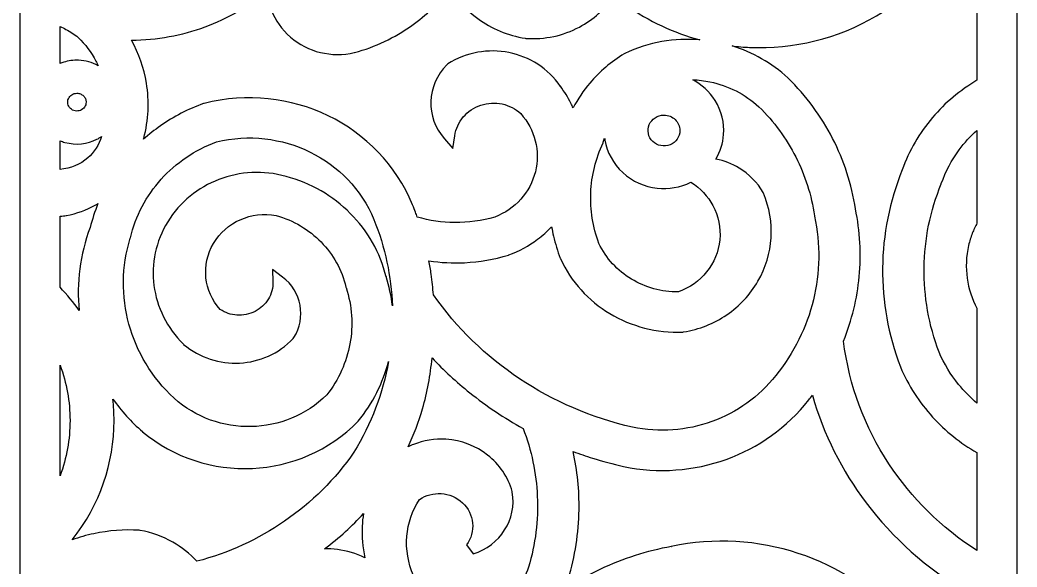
# Model space of a CAD drawing. Header units: centimetres. Extents: x 14.9 to 20.9, y -9 to 9.
# Drawn here: x 14.94 to 20.91, y 0.98 to 4.25 of the extents above; entities that cross this region are included whole.
import ezdxf

# ---------------------------------------------------------------- set-up
doc = ezdxf.new("R2010")
doc.units = ezdxf.units.CM
doc.header["$MEASUREMENT"] = 0
doc.layers.add('layer 1', color=7, linetype='Continuous')

msp = doc.modelspace()

# ---------------------------------------------------------------- linework, layer by layer
at = {"layer": 'layer 1', "color": 250, "lineweight": 30}
for points, knots in [([(14.94403, 9.00077), (14.94403, 9.00077), (20.90677, 9.00077), (20.90677, 9.00077), (20.90677, 9.00077), (20.90677, 9.00077), (20.90677, -9.00021), (20.90677, -9.00021), (20.90677, -9.00021), (20.90677, -9.00021), (14.94403, -9.00021), (14.94403, -9.00021), (14.94403, -9.00021), (14.94403, -9.00021), (14.94403, 9.00077), (14.94403, 9.00077)], [0, 0, 0, 0, 0.2, 0.2, 0.2, 0.2, 0.4, 0.4, 0.4, 0.4, 0.6, 0.6, 0.6, 0.6, 1, 1, 1, 1]), ([(20.66718, 4.91702), (20.66644, 4.91855), (20.66571, 4.92007), (20.66499, 4.92158), (20.66499, 4.92158), (20.60766, 4.79947), (20.53323, 4.68639), (20.44429, 4.58529), (20.44429, 4.58529), (20.33752, 4.46392), (20.20974, 4.35976), (20.06547, 4.27797), (20.06547, 4.27797), (20.06547, 4.27797), (20.06603, 4.27824), (20.06603, 4.27824), (20.06603, 4.27824), (19.8329, 4.14067), (19.56856, 4.07817), (19.30768, 4.08926), (19.30768, 4.08926), (19.27252, 4.09075), (19.23742, 4.0936), (19.20246, 4.09776), (19.20246, 4.09776), (19.32474, 4.06011), (19.4393, 3.99598), (19.53648, 3.9068), (19.53648, 3.9068), (19.53648, 3.9068), (19.53731, 3.90599), (19.53731, 3.90599), (19.53731, 3.90599), (19.64606, 3.79938), (19.73574, 3.67744), (19.80377, 3.54519), (19.80377, 3.54519), (19.87161, 3.41333), (19.91805, 3.27109), (19.94053, 3.12344), (19.94053, 3.12344), (19.9683, 2.99016), (19.97568, 2.8541), (19.96306, 2.7195), (19.96306, 2.7195), (19.95072, 2.58797), (19.91922, 2.4582), (19.86895, 2.33417), (19.86895, 2.33417), (19.90186, 2.06954), (19.9961, 1.81927), (20.14062, 1.6), (20.14062, 1.6), (20.27552, 1.39534), (20.45403, 1.21789), (20.66718, 1.08114), (20.66718, 1.08114), (20.66718, 1.08114), (20.66718, 1.66724), (20.66718, 1.66724), (20.66718, 1.66724), (20.56831, 1.72376), (20.47857, 1.7953), (20.40175, 1.87963), (20.40175, 1.87963), (20.32225, 1.96689), (20.25672, 2.06773), (20.20937, 2.17962), (20.20937, 2.17962), (20.20937, 2.17962), (20.20895, 2.1807), (20.20895, 2.1807), (20.20895, 2.1807), (20.1359, 2.37117), (20.10042, 2.57106), (20.10241, 2.77035), (20.10241, 2.77035), (20.10441, 2.96985), (20.14384, 3.16906), (20.22061, 3.35794), (20.22061, 3.35794), (20.22061, 3.35794), (20.22006, 3.3566), (20.22006, 3.3566), (20.22006, 3.3566), (20.26087, 3.47189), (20.32266, 3.57795), (20.40139, 3.67043), (20.40139, 3.67043), (20.47617, 3.75826), (20.56591, 3.83356), (20.66718, 3.89262), (20.66718, 3.89262), (20.66718, 3.89262), (20.66718, 4.91702), (20.66718, 4.91702)], [0, 0, 0, 0, 0.04, 0.04, 0.04, 0.04, 0.08, 0.08, 0.08, 0.08, 0.12, 0.12, 0.12, 0.12, 0.16, 0.16, 0.16, 0.16, 0.2, 0.2, 0.2, 0.2, 0.24, 0.24, 0.24, 0.24, 0.28, 0.28, 0.28, 0.28, 0.32, 0.32, 0.32, 0.32, 0.36, 0.36, 0.36, 0.36, 0.4, 0.4, 0.4, 0.4, 0.44, 0.44, 0.44, 0.44, 0.48, 0.48, 0.48, 0.48, 0.52, 0.52, 0.52, 0.52, 0.56, 0.56, 0.56, 0.56, 0.6, 0.6, 0.6, 0.6, 0.64, 0.64, 0.64, 0.64, 0.68, 0.68, 0.68, 0.68, 0.72, 0.72, 0.72, 0.72, 0.76, 0.76, 0.76, 0.76, 0.8, 0.8, 0.8, 0.8, 0.84, 0.84, 0.84, 0.84, 0.88, 0.88, 0.88, 0.88, 0.92, 0.92, 0.92, 0.92, 1, 1, 1, 1]), ([(19.01049, 4.13452), (18.85445, 4.17603), (18.70471, 4.24522), (18.56936, 4.34179), (18.56936, 4.34179), (18.56936, 4.34179), (18.5688, 4.34219), (18.5688, 4.34219), (18.5688, 4.34219), (18.55033, 4.35586), (18.53245, 4.36973), (18.51517, 4.38378), (18.51517, 4.38378), (18.50887, 4.3889), (18.5026, 4.39408), (18.49636, 4.39933), (18.49636, 4.39933), (18.44394, 4.31941), (18.37225, 4.25515), (18.28924, 4.21081), (18.28924, 4.21081), (18.19342, 4.15962), (18.0827, 4.1349), (17.96928, 4.14315), (17.96928, 4.14315), (17.96928, 4.14315), (17.96622, 4.14369), (17.96622, 4.14369), (17.96622, 4.14369), (17.86167, 4.16031), (17.76458, 4.20118), (17.68215, 4.26104), (17.68215, 4.26104), (17.61535, 4.30956), (17.55823, 4.37048), (17.51463, 4.44099), (17.51463, 4.44099), (17.45064, 4.35588), (17.3738, 4.28138), (17.28721, 4.21972), (17.28721, 4.21972), (17.18499, 4.14693), (17.06909, 4.09202), (16.94464, 4.05863), (16.94464, 4.05863), (16.94464, 4.05863), (16.94352, 4.05836), (16.94352, 4.05836), (16.94352, 4.05836), (16.8758, 4.04244), (16.80628, 4.04314), (16.74079, 4.05904), (16.74079, 4.05904), (16.67503, 4.075), (16.61333, 4.10613), (16.5615, 4.151), (16.5615, 4.151), (16.50978, 4.19576), (16.47099, 4.25168), (16.44722, 4.31327), (16.44722, 4.31327), (16.43349, 4.34885), (16.42487, 4.38628), (16.42176, 4.42449), (16.42176, 4.42449), (16.31117, 4.33314), (16.18592, 4.26169), (16.05196, 4.21236), (16.05196, 4.21236), (15.91202, 4.16082), (15.76276, 4.13341), (15.61096, 4.13263), (15.61096, 4.13263), (15.65576, 4.05211), (15.68582, 3.96532), (15.70051, 3.87611), (15.70051, 3.87611), (15.71846, 3.76709), (15.71338, 3.65454), (15.68414, 3.54545), (15.68414, 3.54545), (15.68386, 3.54384), (15.68357, 3.54223), (15.68327, 3.54061), (15.68327, 3.54061), (15.71513, 3.56904), (15.74874, 3.59561), (15.78393, 3.6202), (15.78393, 3.6202), (15.86321, 3.67562), (15.95009, 3.72061), (16.04237, 3.75364), (16.04237, 3.75364), (16.04237, 3.75364), (16.04557, 3.75458), (16.04557, 3.75458), (16.04557, 3.75458), (16.30246, 3.82051), (16.56451, 3.78857), (16.78705, 3.68046), (16.78705, 3.68046), (17.0097, 3.57229), (17.1929, 3.3879), (17.29195, 3.14901), (17.29195, 3.14901), (17.29195, 3.14901), (17.29209, 3.1486), (17.29209, 3.1486), (17.29209, 3.1486), (17.29897, 3.13147), (17.30478, 3.11648), (17.30953, 3.10364), (17.30953, 3.10364), (17.31286, 3.09464), (17.31628, 3.08511), (17.31979, 3.07505), (17.31979, 3.07505), (17.39278, 3.05372), (17.46825, 3.0427), (17.54392, 3.042), (17.54392, 3.042), (17.62494, 3.04126), (17.70607, 3.05239), (17.78449, 3.07543), (17.78449, 3.07543), (17.84484, 3.09886), (17.89743, 3.13556), (17.93873, 3.1816), (17.93873, 3.1816), (17.98047, 3.22816), (18.01084, 3.28425), (18.02622, 3.34586), (18.02622, 3.34586), (18.04158, 3.40742), (18.04101, 3.47072), (18.02583, 3.53058), (18.02583, 3.53058), (18.01078, 3.58994), (17.98138, 3.64584), (17.93893, 3.69324), (17.93893, 3.69324), (17.90734, 3.72263), (17.86867, 3.74226), (17.82756, 3.75113), (17.82756, 3.75113), (17.78611, 3.76007), (17.74202, 3.75805), (17.70008, 3.74405), (17.70008, 3.74405), (17.65822, 3.73007), (17.62226, 3.70537), (17.59532, 3.6736), (17.59532, 3.6736), (17.56834, 3.64179), (17.55028, 3.60286), (17.54427, 3.56049), (17.54427, 3.56049), (17.54427, 3.56049), (17.53342, 3.48404), (17.53342, 3.48404), (17.53342, 3.48404), (17.53342, 3.48404), (17.48192, 3.54283), (17.48192, 3.54283), (17.48192, 3.54283), (17.42529, 3.60746), (17.39852, 3.68749), (17.40106, 3.76655), (17.40106, 3.76655), (17.40362, 3.84575), (17.43552, 3.92411), (17.49622, 3.98523), (17.49622, 3.98523), (17.49622, 3.98523), (17.50221, 3.99022), (17.50221, 3.99022), (17.50221, 3.99022), (17.61446, 4.06167), (17.74609, 4.08235), (17.86822, 4.05802), (17.86822, 4.05802), (17.99032, 4.0337), (18.10282, 3.96437), (18.17685, 3.8558), (18.17685, 3.8558), (18.17685, 3.8558), (18.17602, 3.85701), (18.17602, 3.85701), (18.17602, 3.85701), (18.20003, 3.825), (18.22104, 3.79091), (18.23883, 3.75517), (18.23883, 3.75517), (18.24336, 3.74608), (18.24767, 3.73689), (18.25176, 3.7276), (18.25176, 3.7276), (18.27984, 3.78058), (18.31364, 3.83036), (18.35247, 3.87616), (18.35247, 3.87616), (18.41038, 3.94445), (18.47948, 4.00383), (18.55753, 4.05167), (18.55753, 4.05167), (18.55753, 4.05167), (18.56101, 4.05356), (18.56101, 4.05356), (18.56101, 4.05356), (18.70392, 4.12048), (18.85912, 4.14665), (19.01049, 4.13452)], [0, 0, 0, 0, 0.0185185, 0.0185185, 0.0185185, 0.0185185, 0.037037, 0.037037, 0.037037, 0.037037, 0.0555556, 0.0555556, 0.0555556, 0.0555556, 0.0740741, 0.0740741, 0.0740741, 0.0740741, 0.0925926, 0.0925926, 0.0925926, 0.0925926, 0.1111111, 0.1111111, 0.1111111, 0.1111111, 0.1296296, 0.1296296, 0.1296296, 0.1296296, 0.1481481, 0.1481481, 0.1481481, 0.1481481, 0.1666667, 0.1666667, 0.1666667, 0.1666667, 0.1851852, 0.1851852, 0.1851852, 0.1851852, 0.2037037, 0.2037037, 0.2037037, 0.2037037, 0.2222222, 0.2222222, 0.2222222, 0.2222222, 0.2407407, 0.2407407, 0.2407407, 0.2407407, 0.2592593, 0.2592593, 0.2592593, 0.2592593, 0.2777778, 0.2777778, 0.2777778, 0.2777778, 0.2962963, 0.2962963, 0.2962963, 0.2962963, 0.3148148, 0.3148148, 0.3148148, 0.3148148, 0.3333333, 0.3333333, 0.3333333, 0.3333333, 0.3518519, 0.3518519, 0.3518519, 0.3518519, 0.3703704, 0.3703704, 0.3703704, 0.3703704, 0.3888889, 0.3888889, 0.3888889, 0.3888889, 0.4074074, 0.4074074, 0.4074074, 0.4074074, 0.4259259, 0.4259259, 0.4259259, 0.4259259, 0.4444444, 0.4444444, 0.4444444, 0.4444444, 0.462963, 0.462963, 0.462963, 0.462963, 0.4814815, 0.4814815, 0.4814815, 0.4814815, 0.5, 0.5, 0.5, 0.5, 0.5185185, 0.5185185, 0.5185185, 0.5185185, 0.537037, 0.537037, 0.537037, 0.537037, 0.5555556, 0.5555556, 0.5555556, 0.5555556, 0.5740741, 0.5740741, 0.5740741, 0.5740741, 0.5925926, 0.5925926, 0.5925926, 0.5925926, 0.6111111, 0.6111111, 0.6111111, 0.6111111, 0.6296296, 0.6296296, 0.6296296, 0.6296296, 0.6481481, 0.6481481, 0.6481481, 0.6481481, 0.6666667, 0.6666667, 0.6666667, 0.6666667, 0.6851852, 0.6851852, 0.6851852, 0.6851852, 0.7037037, 0.7037037, 0.7037037, 0.7037037, 0.7222222, 0.7222222, 0.7222222, 0.7222222, 0.7407407, 0.7407407, 0.7407407, 0.7407407, 0.7592593, 0.7592593, 0.7592593, 0.7592593, 0.7777778, 0.7777778, 0.7777778, 0.7777778, 0.7962963, 0.7962963, 0.7962963, 0.7962963, 0.8148148, 0.8148148, 0.8148148, 0.8148148, 0.8333333, 0.8333333, 0.8333333, 0.8333333, 0.8518519, 0.8518519, 0.8518519, 0.8518519, 0.8703704, 0.8703704, 0.8703704, 0.8703704, 0.8888889, 0.8888889, 0.8888889, 0.8888889, 0.9074074, 0.9074074, 0.9074074, 0.9074074, 0.9259259, 0.9259259, 0.9259259, 0.9259259, 0.9444444, 0.9444444, 0.9444444, 0.9444444, 0.962963, 0.962963, 0.962963, 0.962963, 1, 1, 1, 1]), ([(15.18362, 3.99246), (15.1908, 3.99541), (15.19814, 3.99805), (15.2056, 4.00037), (15.2056, 4.00037), (15.23403, 4.0092), (15.26398, 4.01339), (15.29428, 4.01227), (15.29428, 4.01227), (15.33639, 4.01071), (15.37657, 3.99924), (15.41193, 3.97979), (15.41193, 3.97979), (15.4076, 3.98921), (15.40301, 3.99852), (15.39815, 4.00771), (15.39815, 4.00771), (15.37072, 4.05967), (15.33511, 4.10747), (15.29232, 4.14924), (15.29232, 4.14924), (15.26926, 4.16733), (15.24478, 4.18322), (15.2192, 4.19687), (15.2192, 4.19687), (15.20751, 4.20311), (15.19563, 4.20887), (15.18362, 4.21413), (15.18362, 4.21413), (15.18362, 4.21413), (15.18362, 3.99246), (15.18362, 3.99246)], [0, 0, 0, 0, 0.1111111, 0.1111111, 0.1111111, 0.1111111, 0.2222222, 0.2222222, 0.2222222, 0.2222222, 0.3333333, 0.3333333, 0.3333333, 0.3333333, 0.4444444, 0.4444444, 0.4444444, 0.4444444, 0.5555556, 0.5555556, 0.5555556, 0.5555556, 0.6666667, 0.6666667, 0.6666667, 0.6666667, 0.7777778, 0.7777778, 0.7777778, 0.7777778, 1, 1, 1, 1]), ([(18.96695, 3.89624), (19.02092, 3.86762), (19.06754, 3.82546), (19.10091, 3.77221), (19.10091, 3.77221), (19.14041, 3.7092), (19.15719, 3.63763), (19.15201, 3.56764), (19.15201, 3.56764), (19.14825, 3.51685), (19.13285, 3.46679), (19.10611, 3.42134), (19.10611, 3.42134), (19.15558, 3.41179), (19.20247, 3.39364), (19.24469, 3.36815), (19.24469, 3.36815), (19.30378, 3.33248), (19.35363, 3.2824), (19.38845, 3.22142), (19.38845, 3.22142), (19.38845, 3.22142), (19.39012, 3.21791), (19.39012, 3.21791), (19.39012, 3.21791), (19.42641, 3.13211), (19.44156, 3.04094), (19.43599, 2.95123), (19.43599, 2.95123), (19.43041, 2.86145), (19.4041, 2.77268), (19.35747, 2.69177), (19.35747, 2.69177), (19.31091, 2.61096), (19.24668, 2.54267), (19.1706, 2.49087), (19.1706, 2.49087), (19.09449, 2.43904), (19.0064, 2.4036), (18.91213, 2.3885), (18.91213, 2.3885), (18.91213, 2.3885), (18.90795, 2.38796), (18.90795, 2.38796), (18.90795, 2.38796), (18.75111, 2.38137), (18.60001, 2.42167), (18.47204, 2.49842), (18.47204, 2.49842), (18.34418, 2.5751), (18.23962, 2.68817), (18.17576, 2.8272), (18.17576, 2.8272), (18.17576, 2.8272), (18.17479, 2.82936), (18.17479, 2.82936), (18.17479, 2.82936), (18.15854, 2.87206), (18.14519, 2.91599), (18.13479, 2.96086), (18.13479, 2.96086), (18.1305, 2.97934), (18.12674, 2.99776), (18.12351, 3.01607), (18.12351, 3.01607), (18.09766, 2.98913), (18.0696, 2.96439), (18.03965, 2.94209), (18.03965, 2.94209), (17.98731, 2.9031), (17.9293, 2.87148), (17.86729, 2.84845), (17.86729, 2.84845), (17.86729, 2.84845), (17.8652, 2.84778), (17.8652, 2.84778), (17.8652, 2.84778), (17.77961, 2.82182), (17.69153, 2.80669), (17.6031, 2.80248), (17.6031, 2.80248), (17.53229, 2.7991), (17.46089, 2.80276), (17.39002, 2.81349), (17.39002, 2.81349), (17.39501, 2.78698), (17.39942, 2.76023), (17.40325, 2.73326), (17.40325, 2.73326), (17.40918, 2.69139), (17.41358, 2.6506), (17.41643, 2.61095), (17.41643, 2.61095), (17.55558, 2.41264), (17.73051, 2.24304), (17.93087, 2.10909), (17.93087, 2.10909), (18.13377, 1.97344), (18.36286, 1.87435), (18.60739, 1.81902), (18.60739, 1.81902), (18.60739, 1.81902), (18.60669, 1.81916), (18.60669, 1.81916), (18.60669, 1.81916), (18.76857, 1.78565), (18.93305, 1.79903), (19.08193, 1.85274), (19.08193, 1.85274), (19.23079, 1.90643), (19.36421, 2.0005), (19.464, 2.12836), (19.464, 2.12836), (19.464, 2.12836), (19.46441, 2.1289), (19.46441, 2.1289), (19.46441, 2.1289), (19.57345, 2.26326), (19.64914, 2.41745), (19.68866, 2.57986), (19.68866, 2.57986), (19.72824, 2.74249), (19.73164, 2.91327), (19.69605, 3.0806), (19.69605, 3.0806), (19.69605, 3.0806), (19.69563, 3.08262), (19.69563, 3.08262), (19.69563, 3.08262), (19.67752, 3.20582), (19.6393, 3.32457), (19.5831, 3.43466), (19.5831, 3.43466), (19.52705, 3.54448), (19.45311, 3.64573), (19.36343, 3.73425), (19.36343, 3.73425), (19.28, 3.81007), (19.17833, 3.86056), (19.07038, 3.88321), (19.07038, 3.88321), (19.03639, 3.89034), (19.00179, 3.89471), (18.96695, 3.89624)], [0, 0, 0, 0, 0.027027, 0.027027, 0.027027, 0.027027, 0.0540541, 0.0540541, 0.0540541, 0.0540541, 0.0810811, 0.0810811, 0.0810811, 0.0810811, 0.1081081, 0.1081081, 0.1081081, 0.1081081, 0.1351351, 0.1351351, 0.1351351, 0.1351351, 0.1621622, 0.1621622, 0.1621622, 0.1621622, 0.1891892, 0.1891892, 0.1891892, 0.1891892, 0.2162162, 0.2162162, 0.2162162, 0.2162162, 0.2432432, 0.2432432, 0.2432432, 0.2432432, 0.2702703, 0.2702703, 0.2702703, 0.2702703, 0.2972973, 0.2972973, 0.2972973, 0.2972973, 0.3243243, 0.3243243, 0.3243243, 0.3243243, 0.3513514, 0.3513514, 0.3513514, 0.3513514, 0.3783784, 0.3783784, 0.3783784, 0.3783784, 0.4054054, 0.4054054, 0.4054054, 0.4054054, 0.4324324, 0.4324324, 0.4324324, 0.4324324, 0.4594595, 0.4594595, 0.4594595, 0.4594595, 0.4864865, 0.4864865, 0.4864865, 0.4864865, 0.5135135, 0.5135135, 0.5135135, 0.5135135, 0.5405405, 0.5405405, 0.5405405, 0.5405405, 0.5675676, 0.5675676, 0.5675676, 0.5675676, 0.5945946, 0.5945946, 0.5945946, 0.5945946, 0.6216216, 0.6216216, 0.6216216, 0.6216216, 0.6486486, 0.6486486, 0.6486486, 0.6486486, 0.6756757, 0.6756757, 0.6756757, 0.6756757, 0.7027027, 0.7027027, 0.7027027, 0.7027027, 0.7297297, 0.7297297, 0.7297297, 0.7297297, 0.7567568, 0.7567568, 0.7567568, 0.7567568, 0.7837838, 0.7837838, 0.7837838, 0.7837838, 0.8108108, 0.8108108, 0.8108108, 0.8108108, 0.8378378, 0.8378378, 0.8378378, 0.8378378, 0.8648649, 0.8648649, 0.8648649, 0.8648649, 0.8918919, 0.8918919, 0.8918919, 0.8918919, 0.9189189, 0.9189189, 0.9189189, 0.9189189, 0.9459459, 0.9459459, 0.9459459, 0.9459459, 1, 1, 1, 1]), ([(15.33946, 3.76197), (15.33946, 3.76197), (15.33946, 3.76197), (15.33946, 3.76197), (15.33946, 3.76197), (15.33946, 3.76913), (15.33804, 3.77603), (15.33535, 3.7823), (15.33535, 3.7823), (15.33535, 3.7823), (15.33535, 3.78244), (15.33535, 3.78244), (15.33535, 3.78244), (15.33265, 3.78875), (15.32866, 3.79458), (15.32352, 3.79955), (15.32352, 3.79955), (15.31831, 3.80459), (15.31224, 3.8085), (15.30571, 3.81112), (15.30571, 3.81112), (15.29924, 3.81371), (15.29207, 3.81508), (15.28457, 3.81508), (15.28457, 3.81508), (15.27333, 3.81508), (15.26277, 3.81189), (15.25405, 3.80626), (15.25405, 3.80626), (15.24518, 3.80051), (15.23804, 3.79231), (15.23381, 3.78242), (15.23381, 3.78242), (15.2296, 3.77254), (15.22868, 3.76181), (15.2308, 3.75159), (15.2308, 3.75159), (15.2329, 3.74142), (15.23797, 3.73191), (15.24575, 3.72441), (15.24575, 3.72441), (15.25358, 3.71683), (15.26341, 3.71191), (15.27385, 3.70991), (15.27385, 3.70991), (15.28437, 3.70789), (15.29543, 3.7088), (15.30564, 3.7129), (15.30564, 3.7129), (15.31596, 3.71705), (15.32446, 3.72396), (15.33035, 3.73251), (15.33035, 3.73251), (15.33616, 3.74093), (15.33945, 3.75112), (15.33946, 3.76197)], [0, 0, 0, 0, 0.0666667, 0.0666667, 0.0666667, 0.0666667, 0.1333333, 0.1333333, 0.1333333, 0.1333333, 0.2, 0.2, 0.2, 0.2, 0.2666667, 0.2666667, 0.2666667, 0.2666667, 0.3333333, 0.3333333, 0.3333333, 0.3333333, 0.4, 0.4, 0.4, 0.4, 0.4666667, 0.4666667, 0.4666667, 0.4666667, 0.5333333, 0.5333333, 0.5333333, 0.5333333, 0.6, 0.6, 0.6, 0.6, 0.6666667, 0.6666667, 0.6666667, 0.6666667, 0.7333333, 0.7333333, 0.7333333, 0.7333333, 0.8, 0.8, 0.8, 0.8, 0.8666667, 0.8666667, 0.8666667, 0.8666667, 1, 1, 1, 1]), ([(18.89029, 3.59245), (18.89024, 3.61784), (18.8796, 3.64083), (18.86242, 3.65747), (18.86242, 3.65747), (18.8452, 3.67415), (18.8214, 3.68446), (18.79512, 3.68446), (18.79512, 3.68446), (18.77576, 3.68446), (18.75747, 3.67888), (18.74226, 3.66903), (18.74226, 3.66903), (18.72692, 3.65909), (18.71456, 3.64487), (18.70722, 3.62769), (18.70722, 3.62769), (18.69989, 3.61053), (18.69828, 3.59197), (18.70191, 3.57434), (18.70191, 3.57434), (18.70554, 3.55676), (18.71435, 3.54027), (18.72786, 3.5272), (18.72786, 3.5272), (18.74146, 3.51406), (18.75849, 3.50553), (18.77658, 3.50206), (18.77658, 3.50206), (18.79475, 3.49857), (18.8139, 3.50017), (18.83163, 3.50729), (18.83163, 3.50729), (18.84947, 3.51446), (18.86417, 3.52643), (18.8744, 3.54126), (18.8744, 3.54126), (18.88454, 3.55598), (18.89029, 3.57369), (18.89029, 3.59245), (18.89029, 3.59245), (18.89029, 3.59245), (18.89029, 3.59245), (18.89029, 3.59245)], [0, 0, 0, 0, 0.0833333, 0.0833333, 0.0833333, 0.0833333, 0.1666667, 0.1666667, 0.1666667, 0.1666667, 0.25, 0.25, 0.25, 0.25, 0.3333333, 0.3333333, 0.3333333, 0.3333333, 0.4166667, 0.4166667, 0.4166667, 0.4166667, 0.5, 0.5, 0.5, 0.5, 0.5833333, 0.5833333, 0.5833333, 0.5833333, 0.6666667, 0.6666667, 0.6666667, 0.6666667, 0.75, 0.75, 0.75, 0.75, 0.8333333, 0.8333333, 0.8333333, 0.8333333, 1, 1, 1, 1]), ([(20.66718, 3.5935), (20.6277, 3.55827), (20.59206, 3.51928), (20.56082, 3.47714), (20.56082, 3.47714), (20.51545, 3.41595), (20.47925, 3.34803), (20.45392, 3.27526), (20.45392, 3.27526), (20.45392, 3.27526), (20.45336, 3.27351), (20.45336, 3.27351), (20.45336, 3.27351), (20.38725, 3.11226), (20.35306, 2.94202), (20.35093, 2.77139), (20.35093, 2.77139), (20.34879, 2.60069), (20.37869, 2.42967), (20.44073, 2.26696), (20.44073, 2.26696), (20.44073, 2.26696), (20.44017, 2.26817), (20.44017, 2.26817), (20.44017, 2.26817), (20.47029, 2.19771), (20.50986, 2.13283), (20.5571, 2.07462), (20.5571, 2.07462), (20.59027, 2.03374), (20.62717, 1.99625), (20.66718, 1.96252), (20.66718, 1.96252), (20.66718, 1.96252), (20.66718, 2.52976), (20.66718, 2.52976), (20.66718, 2.52976), (20.63704, 2.58596), (20.61721, 2.64667), (20.60833, 2.70915), (20.60833, 2.70915), (20.59913, 2.77386), (20.60177, 2.84042), (20.61698, 2.90574), (20.61698, 2.90574), (20.62271, 2.93037), (20.63018, 2.95451), (20.63928, 2.97802), (20.63928, 2.97802), (20.64745, 2.99914), (20.65678, 3.01946), (20.66718, 3.03888), (20.66718, 3.03888), (20.66718, 3.03888), (20.66718, 3.5935), (20.66718, 3.5935)], [0, 0, 0, 0, 0.0666667, 0.0666667, 0.0666667, 0.0666667, 0.1333333, 0.1333333, 0.1333333, 0.1333333, 0.2, 0.2, 0.2, 0.2, 0.2666667, 0.2666667, 0.2666667, 0.2666667, 0.3333333, 0.3333333, 0.3333333, 0.3333333, 0.4, 0.4, 0.4, 0.4, 0.4666667, 0.4666667, 0.4666667, 0.4666667, 0.5333333, 0.5333333, 0.5333333, 0.5333333, 0.6, 0.6, 0.6, 0.6, 0.6666667, 0.6666667, 0.6666667, 0.6666667, 0.7333333, 0.7333333, 0.7333333, 0.7333333, 0.8, 0.8, 0.8, 0.8, 0.8666667, 0.8666667, 0.8666667, 0.8666667, 1, 1, 1, 1]), ([(15.18362, 3.36018), (15.24671, 3.36486), (15.30438, 3.38978), (15.34926, 3.42861), (15.34926, 3.42861), (15.38821, 3.4623), (15.41751, 3.50635), (15.43239, 3.55662), (15.43239, 3.55662), (15.42322, 3.55044), (15.41367, 3.54484), (15.40377, 3.53986), (15.40377, 3.53986), (15.34694, 3.51125), (15.27907, 3.50303), (15.21278, 3.52156), (15.21278, 3.52156), (15.20269, 3.52438), (15.19296, 3.52773), (15.18362, 3.53154), (15.18362, 3.53154), (15.18362, 3.53154), (15.18362, 3.36018), (15.18362, 3.36018)], [0, 0, 0, 0, 0.1428571, 0.1428571, 0.1428571, 0.1428571, 0.2857143, 0.2857143, 0.2857143, 0.2857143, 0.4285714, 0.4285714, 0.4285714, 0.4285714, 0.5714286, 0.5714286, 0.5714286, 0.5714286, 0.7142857, 0.7142857, 0.7142857, 0.7142857, 1, 1, 1, 1]), ([(17.17116, 2.5446), (17.16437, 2.7195), (17.12784, 2.89396), (17.06094, 3.06073), (17.06094, 3.06073), (17.06094, 3.06073), (17.06108, 3.06032), (17.06108, 3.06032), (17.06108, 3.06032), (16.98586, 3.24114), (16.8474, 3.38109), (16.67898, 3.46381), (16.67898, 3.46381), (16.51105, 3.5463), (16.3133, 3.5719), (16.11869, 3.52443), (16.11869, 3.52443), (15.98944, 3.47642), (15.87667, 3.39891), (15.78837, 3.30074), (15.78837, 3.30074), (15.69954, 3.20199), (15.63548, 3.08244), (15.6043, 2.9511), (15.6043, 2.9511), (15.6043, 2.9511), (15.60374, 2.94908), (15.60374, 2.94908), (15.60374, 2.94908), (15.55137, 2.77845), (15.55047, 2.60079), (15.59586, 2.43504), (15.59586, 2.43504), (15.64122, 2.26936), (15.73289, 2.11553), (15.86568, 1.99246), (15.86568, 1.99246), (15.86568, 1.99246), (15.8654, 1.99287), (15.8654, 1.99287), (15.8654, 1.99287), (15.99524, 1.87519), (16.16181, 1.81865), (16.32695, 1.82238), (16.32695, 1.82238), (16.49144, 1.8261), (16.65446, 1.88965), (16.77827, 2.01216), (16.77827, 2.01216), (16.85048, 2.10298), (16.89752, 2.20809), (16.9176, 2.31788), (16.9176, 2.31788), (16.9378, 2.42833), (16.93068, 2.54348), (16.89445, 2.65353), (16.89445, 2.65353), (16.89445, 2.65353), (16.89376, 2.65636), (16.89376, 2.65636), (16.89376, 2.65636), (16.86958, 2.75945), (16.81732, 2.85206), (16.74484, 2.92614), (16.74484, 2.92614), (16.67268, 2.9999), (16.58045, 3.05528), (16.47591, 3.08436), (16.47591, 3.08436), (16.40172, 3.09814), (16.32718, 3.08848), (16.26182, 3.05956), (16.26182, 3.05956), (16.19602, 3.03045), (16.13936, 2.98176), (16.10156, 2.91781), (16.10156, 2.91781), (16.06377, 2.85387), (16.04912, 2.78189), (16.05653, 2.71216), (16.05653, 2.71216), (16.0638, 2.64365), (16.09229, 2.57727), (16.14095, 2.52276), (16.14095, 2.52276), (16.17122, 2.50272), (16.20608, 2.49144), (16.24167, 2.48917), (16.24167, 2.48917), (16.27865, 2.48681), (16.31613, 2.49415), (16.34982, 2.51145), (16.34982, 2.51145), (16.38361, 2.5288), (16.41088, 2.55464), (16.42947, 2.58538), (16.42947, 2.58538), (16.44798, 2.616), (16.45786, 2.65169), (16.45695, 2.68889), (16.45695, 2.68889), (16.45695, 2.68889), (16.45515, 2.76259), (16.45515, 2.76259), (16.45515, 2.76259), (16.45515, 2.76259), (16.51471, 2.71666), (16.51471, 2.71666), (16.51471, 2.71666), (16.57119, 2.6731), (16.60672, 2.61259), (16.61888, 2.54789), (16.61888, 2.54789), (16.63101, 2.48335), (16.61976, 2.41467), (16.58274, 2.3546), (16.58274, 2.3546), (16.58274, 2.3546), (16.57842, 2.34894), (16.57842, 2.34894), (16.57842, 2.34894), (16.49193, 2.25817), (16.37608, 2.20895), (16.25786, 2.2027), (16.25786, 2.2027), (16.13976, 2.19646), (16.01917, 2.23316), (15.92305, 2.31423), (15.92305, 2.31423), (15.92305, 2.31423), (15.92124, 2.31598), (15.92124, 2.31598), (15.92124, 2.31598), (15.82142, 2.41343), (15.76194, 2.53732), (15.74552, 2.66627), (15.74552, 2.66627), (15.7291, 2.79521), (15.75569, 2.92931), (15.82802, 3.04723), (15.82802, 3.04723), (15.9004, 3.16524), (16.00932, 3.25207), (16.13411, 3.2998), (16.13411, 3.2998), (16.25884, 3.3475), (16.39959, 3.35617), (16.53569, 3.31791), (16.53569, 3.31791), (16.53569, 3.31791), (16.53513, 3.31818), (16.53513, 3.31818), (16.53513, 3.31818), (16.6841, 3.27847), (16.81604, 3.20097), (16.9197, 3.09695), (16.9197, 3.09695), (17.0233, 2.99298), (17.09855, 2.8626), (17.13421, 2.71708), (17.13421, 2.71708), (17.13421, 2.71708), (17.13351, 2.71923), (17.13351, 2.71923), (17.13351, 2.71923), (17.15191, 2.66175), (17.16441, 2.60328), (17.17116, 2.5446)], [0, 0, 0, 0, 0.0232558, 0.0232558, 0.0232558, 0.0232558, 0.0465116, 0.0465116, 0.0465116, 0.0465116, 0.0697674, 0.0697674, 0.0697674, 0.0697674, 0.0930233, 0.0930233, 0.0930233, 0.0930233, 0.1162791, 0.1162791, 0.1162791, 0.1162791, 0.1395349, 0.1395349, 0.1395349, 0.1395349, 0.1627907, 0.1627907, 0.1627907, 0.1627907, 0.1860465, 0.1860465, 0.1860465, 0.1860465, 0.2093023, 0.2093023, 0.2093023, 0.2093023, 0.2325581, 0.2325581, 0.2325581, 0.2325581, 0.255814, 0.255814, 0.255814, 0.255814, 0.2790698, 0.2790698, 0.2790698, 0.2790698, 0.3023256, 0.3023256, 0.3023256, 0.3023256, 0.3255814, 0.3255814, 0.3255814, 0.3255814, 0.3488372, 0.3488372, 0.3488372, 0.3488372, 0.372093, 0.372093, 0.372093, 0.372093, 0.3953488, 0.3953488, 0.3953488, 0.3953488, 0.4186047, 0.4186047, 0.4186047, 0.4186047, 0.4418605, 0.4418605, 0.4418605, 0.4418605, 0.4651163, 0.4651163, 0.4651163, 0.4651163, 0.4883721, 0.4883721, 0.4883721, 0.4883721, 0.5116279, 0.5116279, 0.5116279, 0.5116279, 0.5348837, 0.5348837, 0.5348837, 0.5348837, 0.5581395, 0.5581395, 0.5581395, 0.5581395, 0.5813953, 0.5813953, 0.5813953, 0.5813953, 0.6046512, 0.6046512, 0.6046512, 0.6046512, 0.627907, 0.627907, 0.627907, 0.627907, 0.6511628, 0.6511628, 0.6511628, 0.6511628, 0.6744186, 0.6744186, 0.6744186, 0.6744186, 0.6976744, 0.6976744, 0.6976744, 0.6976744, 0.7209302, 0.7209302, 0.7209302, 0.7209302, 0.744186, 0.744186, 0.744186, 0.744186, 0.7674419, 0.7674419, 0.7674419, 0.7674419, 0.7906977, 0.7906977, 0.7906977, 0.7906977, 0.8139535, 0.8139535, 0.8139535, 0.8139535, 0.8372093, 0.8372093, 0.8372093, 0.8372093, 0.8604651, 0.8604651, 0.8604651, 0.8604651, 0.8837209, 0.8837209, 0.8837209, 0.8837209, 0.9069767, 0.9069767, 0.9069767, 0.9069767, 0.9302326, 0.9302326, 0.9302326, 0.9302326, 0.9534884, 0.9534884, 0.9534884, 0.9534884, 1, 1, 1, 1]), ([(18.44057, 3.54596), (18.43772, 3.53824), (18.43504, 3.53045), (18.43252, 3.52262), (18.43252, 3.52262), (18.43252, 3.52262), (18.43099, 3.51857), (18.43099, 3.51857), (18.43099, 3.51857), (18.38657, 3.42393), (18.36211, 3.32265), (18.35787, 3.2205), (18.35787, 3.2205), (18.35363, 3.11849), (18.36958, 3.01573), (18.40595, 2.91796), (18.40595, 2.91796), (18.4489, 2.82817), (18.51734, 2.75479), (18.6007, 2.70425), (18.6007, 2.70425), (18.68316, 2.65425), (18.78022, 2.62676), (18.88161, 2.62802), (18.88161, 2.62802), (18.94941, 2.65219), (19.00723, 2.69392), (19.05005, 2.747), (19.05005, 2.747), (19.09405, 2.80154), (19.12222, 2.86803), (19.12911, 2.93972), (19.12911, 2.93972), (19.13602, 3.01147), (19.121, 3.08192), (19.08814, 3.14346), (19.08814, 3.14346), (19.05826, 3.19941), (19.01345, 3.24799), (18.9568, 3.28346), (18.9568, 3.28346), (18.89291, 3.25204), (18.82243, 3.24062), (18.75426, 3.2482), (18.75426, 3.2482), (18.67915, 3.25655), (18.60672, 3.28795), (18.54888, 3.34107), (18.54888, 3.34107), (18.49111, 3.39413), (18.45493, 3.46251), (18.44233, 3.53476), (18.44233, 3.53476), (18.44168, 3.53849), (18.44109, 3.54222), (18.44057, 3.54596)], [0, 0, 0, 0, 0.0666667, 0.0666667, 0.0666667, 0.0666667, 0.1333333, 0.1333333, 0.1333333, 0.1333333, 0.2, 0.2, 0.2, 0.2, 0.2666667, 0.2666667, 0.2666667, 0.2666667, 0.3333333, 0.3333333, 0.3333333, 0.3333333, 0.4, 0.4, 0.4, 0.4, 0.4666667, 0.4666667, 0.4666667, 0.4666667, 0.5333333, 0.5333333, 0.5333333, 0.5333333, 0.6, 0.6, 0.6, 0.6, 0.6666667, 0.6666667, 0.6666667, 0.6666667, 0.7333333, 0.7333333, 0.7333333, 0.7333333, 0.8, 0.8, 0.8, 0.8, 0.8666667, 0.8666667, 0.8666667, 0.8666667, 1, 1, 1, 1]), ([(15.29847, 2.51587), (15.2816, 2.68074), (15.30239, 2.85037), (15.364, 3.01241), (15.364, 3.01241), (15.37603, 3.06131), (15.39156, 3.10906), (15.41045, 3.1553), (15.41045, 3.1553), (15.40529, 3.15229), (15.4001, 3.14935), (15.39485, 3.14648), (15.39485, 3.14648), (15.3414, 3.11732), (15.28315, 3.0963), (15.22214, 3.08454), (15.22214, 3.08454), (15.22214, 3.08454), (15.22131, 3.0844), (15.22131, 3.0844), (15.22131, 3.0844), (15.20991, 3.08248), (15.19789, 3.08091), (15.1853, 3.07968), (15.1853, 3.07968), (15.18474, 3.07962), (15.18418, 3.07957), (15.18362, 3.07952), (15.18362, 3.07952), (15.18362, 3.07952), (15.18362, 2.6553), (15.18362, 2.6553), (15.18362, 2.6553), (15.2261, 2.61106), (15.26437, 2.56442), (15.29847, 2.51587)], [0, 0, 0, 0, 0.1, 0.1, 0.1, 0.1, 0.2, 0.2, 0.2, 0.2, 0.3, 0.3, 0.3, 0.3, 0.4, 0.4, 0.4, 0.4, 0.5, 0.5, 0.5, 0.5, 0.6, 0.6, 0.6, 0.6, 0.7, 0.7, 0.7, 0.7, 0.8, 0.8, 0.8, 0.8, 1, 1, 1, 1]), ([(15.25632, 1.14549), (15.2988, 1.16083), (15.34223, 1.17325), (15.3863, 1.18265), (15.3863, 1.18265), (15.47511, 1.20161), (15.56655, 1.20854), (15.65798, 1.20282), (15.65798, 1.20282), (15.65798, 1.20282), (15.66215, 1.20215), (15.66215, 1.20215), (15.66215, 1.20215), (15.73165, 1.18975), (15.7978, 1.16569), (15.85784, 1.13152), (15.85784, 1.13152), (15.91147, 1.101), (15.96013, 1.06257), (16.00187, 1.01732), (16.00187, 1.01732), (16.19158, 1.06694), (16.36904, 1.14861), (16.52676, 1.25719), (16.52676, 1.25719), (16.6885, 1.36853), (16.82946, 1.50815), (16.9416, 1.67051), (16.9416, 1.67051), (17.04522, 1.83931), (17.11434, 2.02304), (17.14814, 2.21209), (17.14814, 2.21209), (17.11507, 2.0837), (17.05414, 1.96181), (16.96707, 1.85532), (16.96707, 1.85532), (16.96707, 1.85532), (16.96485, 1.85303), (16.96485, 1.85303), (16.96485, 1.85303), (16.79303, 1.67803), (16.56548, 1.58382), (16.33379, 1.57285), (16.33379, 1.57285), (16.10221, 1.56189), (15.86631, 1.63416), (15.67767, 1.79212), (15.67767, 1.79212), (15.67767, 1.79212), (15.67711, 1.79239), (15.67711, 1.79239), (15.67711, 1.79239), (15.60933, 1.85122), (15.55, 1.91664), (15.49953, 1.98699), (15.49953, 1.98699), (15.50435, 1.94442), (15.50678, 1.90163), (15.50678, 1.85885), (15.50678, 1.85885), (15.50678, 1.60696), (15.42322, 1.3551), (15.25632, 1.14549)], [0, 0, 0, 0, 0.0588235, 0.0588235, 0.0588235, 0.0588235, 0.1176471, 0.1176471, 0.1176471, 0.1176471, 0.1764706, 0.1764706, 0.1764706, 0.1764706, 0.2352941, 0.2352941, 0.2352941, 0.2352941, 0.2941176, 0.2941176, 0.2941176, 0.2941176, 0.3529412, 0.3529412, 0.3529412, 0.3529412, 0.4117647, 0.4117647, 0.4117647, 0.4117647, 0.4705882, 0.4705882, 0.4705882, 0.4705882, 0.5294118, 0.5294118, 0.5294118, 0.5294118, 0.5882353, 0.5882353, 0.5882353, 0.5882353, 0.6470588, 0.6470588, 0.6470588, 0.6470588, 0.7058824, 0.7058824, 0.7058824, 0.7058824, 0.7647059, 0.7647059, 0.7647059, 0.7647059, 0.8235294, 0.8235294, 0.8235294, 0.8235294, 0.8823529, 0.8823529, 0.8823529, 0.8823529, 1, 1, 1, 1]), ([(17.2657, 1.70221), (17.27615, 1.70731), (17.28683, 1.71201), (17.29769, 1.7163), (17.29769, 1.7163), (17.35785, 1.74002), (17.42376, 1.75107), (17.49122, 1.74692), (17.49122, 1.74692), (17.58478, 1.74117), (17.67144, 1.70685), (17.74101, 1.652), (17.74101, 1.652), (17.81054, 1.59718), (17.86281, 1.52192), (17.88763, 1.43425), (17.88763, 1.43425), (17.88763, 1.43425), (17.88832, 1.43075), (17.88832, 1.43075), (17.88832, 1.43075), (17.90196, 1.34985), (17.88398, 1.27025), (17.84245, 1.20466), (17.84245, 1.20466), (17.80083, 1.13893), (17.73565, 1.08723), (17.65499, 1.06231), (17.65499, 1.06231), (17.65499, 1.06231), (17.61505, 1.11501), (17.61505, 1.11501), (17.61505, 1.11501), (17.64359, 1.15448), (17.65523, 1.20093), (17.6508, 1.24578), (17.6508, 1.24578), (17.64637, 1.29072), (17.62587, 1.33422), (17.59018, 1.3677), (17.59018, 1.3677), (17.55469, 1.40098), (17.50916, 1.41933), (17.46249, 1.42219), (17.46249, 1.42219), (17.41773, 1.42493), (17.37217, 1.41346), (17.33366, 1.38728), (17.33366, 1.38728), (17.29004, 1.32021), (17.26461, 1.24464), (17.25797, 1.16731), (17.25797, 1.16731), (17.25116, 1.08803), (17.2642, 1.0073), (17.29772, 0.93238), (17.29772, 0.93238), (17.29772, 0.93238), (17.29939, 0.92767), (17.29939, 0.92767), (17.29939, 0.92767), (17.31369, 0.87614), (17.34031, 0.82932), (17.37627, 0.79041), (17.37627, 0.79041), (17.41156, 0.75223), (17.45566, 0.72188), (17.50575, 0.70238), (17.50575, 0.70238), (17.61003, 0.68459), (17.71317, 0.70521), (17.7985, 0.75463), (17.7985, 0.75463), (17.88482, 0.80462), (17.95296, 0.88408), (17.9857, 0.98302), (17.9857, 0.98302), (17.9857, 0.98302), (17.98542, 0.98208), (17.98542, 0.98208), (17.98542, 0.98208), (18.02689, 1.12024), (18.04433, 1.2634), (18.03798, 1.40587), (18.03798, 1.40587), (18.03182, 1.54423), (18.00323, 1.68139), (17.95245, 1.81214), (17.95245, 1.81214), (17.83993, 1.87426), (17.73345, 1.94559), (17.63413, 2.02523), (17.63413, 2.02523), (17.55386, 2.08959), (17.47834, 2.15926), (17.40815, 2.23377), (17.40815, 2.23377), (17.39925, 2.12954), (17.38006, 2.02779), (17.35146, 1.92954), (17.35146, 1.92954), (17.32867, 1.85125), (17.29993, 1.7753), (17.2657, 1.70221)], [0, 0, 0, 0, 0.037037, 0.037037, 0.037037, 0.037037, 0.0740741, 0.0740741, 0.0740741, 0.0740741, 0.1111111, 0.1111111, 0.1111111, 0.1111111, 0.1481481, 0.1481481, 0.1481481, 0.1481481, 0.1851852, 0.1851852, 0.1851852, 0.1851852, 0.2222222, 0.2222222, 0.2222222, 0.2222222, 0.2592593, 0.2592593, 0.2592593, 0.2592593, 0.2962963, 0.2962963, 0.2962963, 0.2962963, 0.3333333, 0.3333333, 0.3333333, 0.3333333, 0.3703704, 0.3703704, 0.3703704, 0.3703704, 0.4074074, 0.4074074, 0.4074074, 0.4074074, 0.4444444, 0.4444444, 0.4444444, 0.4444444, 0.4814815, 0.4814815, 0.4814815, 0.4814815, 0.5185185, 0.5185185, 0.5185185, 0.5185185, 0.5555556, 0.5555556, 0.5555556, 0.5555556, 0.5925926, 0.5925926, 0.5925926, 0.5925926, 0.6296296, 0.6296296, 0.6296296, 0.6296296, 0.6666667, 0.6666667, 0.6666667, 0.6666667, 0.7037037, 0.7037037, 0.7037037, 0.7037037, 0.7407407, 0.7407407, 0.7407407, 0.7407407, 0.7777778, 0.7777778, 0.7777778, 0.7777778, 0.8148148, 0.8148148, 0.8148148, 0.8148148, 0.8518519, 0.8518519, 0.8518519, 0.8518519, 0.8888889, 0.8888889, 0.8888889, 0.8888889, 0.9259259, 0.9259259, 0.9259259, 0.9259259, 1, 1, 1, 1]), ([(15.18362, 1.52873), (15.22347, 1.6352), (15.24341, 1.74712), (15.24341, 1.85912), (15.24341, 1.85912), (15.24341, 1.97107), (15.22349, 2.083), (15.18362, 2.18949), (15.18362, 2.18949), (15.18362, 2.18949), (15.18362, 1.52873), (15.18362, 1.52873)], [0, 0, 0, 0, 0.25, 0.25, 0.25, 0.25, 0.5, 0.5, 0.5, 0.5, 1, 1, 1, 1]), ([(20.66718, 0.79996), (20.65946, 0.80392), (20.65172, 0.80801), (20.64396, 0.81224), (20.64396, 0.81224), (20.6305, 0.81958), (20.61656, 0.82763), (20.60214, 0.8364), (20.60214, 0.8364), (20.60214, 0.8364), (20.6027, 0.83599), (20.6027, 0.83599), (20.6027, 0.83599), (20.36607, 0.97441), (20.16318, 1.15585), (20.00354, 1.36771), (20.00354, 1.36771), (19.85887, 1.5597), (19.74959, 1.77679), (19.68278, 2.0096), (19.68278, 2.0096), (19.67557, 2.0002), (19.66823, 1.99088), (19.66078, 1.98166), (19.66078, 1.98166), (19.66078, 1.98166), (19.6612, 1.98193), (19.6612, 1.98193), (19.6612, 1.98193), (19.53215, 1.81714), (19.35952, 1.69594), (19.16685, 1.62678), (19.16685, 1.62678), (18.97443, 1.55771), (18.76206, 1.54072), (18.55324, 1.58424), (18.55324, 1.58424), (18.55324, 1.58424), (18.55255, 1.58438), (18.55255, 1.58438), (18.55255, 1.58438), (18.49034, 1.59841), (18.42866, 1.61507), (18.36769, 1.63428), (18.36769, 1.63428), (18.32902, 1.64647), (18.29048, 1.65978), (18.25213, 1.67418), (18.25213, 1.67418), (18.27756, 1.55903), (18.28935, 1.44207), (18.28752, 1.32553), (18.28752, 1.32553), (18.28535, 1.18669), (18.26388, 1.04789), (18.22319, 0.91292), (18.22319, 0.91292), (18.22319, 0.91292), (18.22305, 0.91211), (18.22305, 0.91211), (18.22305, 0.91211), (18.21604, 0.89062), (18.20784, 0.86948), (18.19852, 0.84875), (18.19852, 0.84875), (18.2676, 0.89427), (18.33993, 0.93476), (18.41491, 0.96994), (18.41491, 0.96994), (18.54917, 1.03293), (18.69201, 1.07892), (18.83995, 1.10627), (18.83995, 1.10627), (18.83995, 1.10627), (18.83898, 1.10613), (18.83898, 1.10613), (18.83898, 1.10613), (19.09593, 1.1608), (19.35801, 1.14415), (19.59823, 1.06505), (19.59823, 1.06505), (19.83857, 0.98591), (20.05688, 0.84439), (20.22618, 0.64937), (20.22618, 0.64937), (20.34876, 0.50827), (20.45321, 0.35527), (20.53857, 0.19372), (20.53857, 0.19372), (20.58793, 0.10029), (20.63086, 0.00401), (20.66718, -0.09448), (20.66718, -0.09448), (20.66718, -0.09448), (20.66718, 0.79996), (20.66718, 0.79996)], [0, 0, 0, 0, 0.04, 0.04, 0.04, 0.04, 0.08, 0.08, 0.08, 0.08, 0.12, 0.12, 0.12, 0.12, 0.16, 0.16, 0.16, 0.16, 0.2, 0.2, 0.2, 0.2, 0.24, 0.24, 0.24, 0.24, 0.28, 0.28, 0.28, 0.28, 0.32, 0.32, 0.32, 0.32, 0.36, 0.36, 0.36, 0.36, 0.4, 0.4, 0.4, 0.4, 0.44, 0.44, 0.44, 0.44, 0.48, 0.48, 0.48, 0.48, 0.52, 0.52, 0.52, 0.52, 0.56, 0.56, 0.56, 0.56, 0.6, 0.6, 0.6, 0.6, 0.64, 0.64, 0.64, 0.64, 0.68, 0.68, 0.68, 0.68, 0.72, 0.72, 0.72, 0.72, 0.76, 0.76, 0.76, 0.76, 0.8, 0.8, 0.8, 0.8, 0.84, 0.84, 0.84, 0.84, 0.88, 0.88, 0.88, 0.88, 0.92, 0.92, 0.92, 0.92, 1, 1, 1, 1]), ([(16.99845, 1.30252), (16.96459, 1.26534), (16.92896, 1.22968), (16.89166, 1.19567), (16.89166, 1.19567), (16.85141, 1.15896), (16.80929, 1.12419), (16.76544, 1.09151), (16.76544, 1.09151), (16.79124, 1.0922), (16.81707, 1.09096), (16.84269, 1.08782), (16.84269, 1.08782), (16.89927, 1.08087), (16.95473, 1.06459), (17.00649, 1.03917), (17.00649, 1.03917), (16.99296, 1.10138), (16.98735, 1.16467), (16.99048, 1.2275), (16.99048, 1.2275), (16.99172, 1.2526), (16.99436, 1.27764), (16.99845, 1.30252)], [0, 0, 0, 0, 0.1428571, 0.1428571, 0.1428571, 0.1428571, 0.2857143, 0.2857143, 0.2857143, 0.2857143, 0.4285714, 0.4285714, 0.4285714, 0.4285714, 0.5714286, 0.5714286, 0.5714286, 0.5714286, 0.7142857, 0.7142857, 0.7142857, 0.7142857, 1, 1, 1, 1])]:
    msp.add_open_spline(points, degree=3, knots=knots, dxfattribs=at)

doc.saveas('drawing.dxf')
